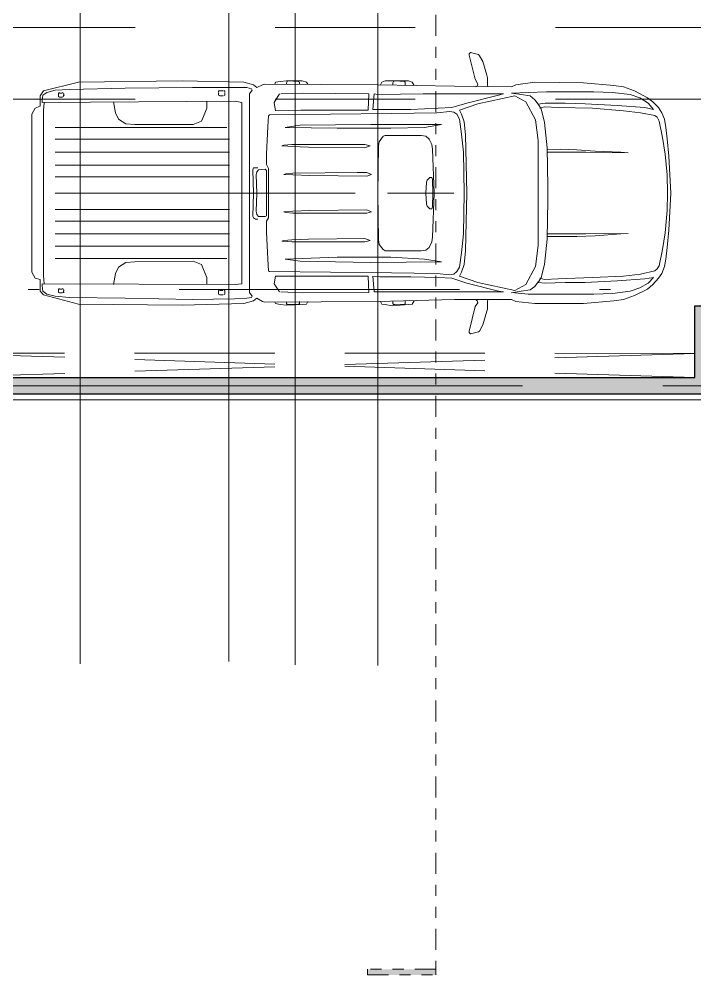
# Model space of a CAD drawing. Header units: metres. Extents: x -54 to 264, y -14 to 31.
# Drawn here: x 38.09 to 44.22, y -5.21 to 3.45 of the extents above; entities that cross this region are included whole.
import ezdxf
from ezdxf.enums import TextEntityAlignment as Align

# ---------------------------------------------------------------- set-up
doc = ezdxf.new("R2010")
doc.units = ezdxf.units.M
doc.header["$LTSCALE"] = 0.001
for name, pattern in [('CENTERX2', [101.6, 63.5, -12.7, 12.7, -12.7]), ('DIVIDEX2', [63.5, 25.4, -12.7, 0, -12.7, 0, -12.7]), ('HIDDENX2', [19.05, 12.7, -6.35])]:
    doc.linetypes.add(name, pattern=pattern)
doc.layers.get('0').update_dxf_attribs({"lineweight": 13, "true_color": 0x000000})
for name, color, linetype, lineweight, true_color in [('Jach-Anotaciones-Hatch-Lum80%', 250, 'Continuous', 13, 0x333333), ('JACH-Anotaciones-Lineas-CORTE', 7, 'DIVIDEX2', 18, 0x000000), ('JACH-Anotaciones-Lineas-CORTE @ 0.075', 7, 'DIVIDEX2', 18, 0x000000), ('JACH-Anotaciones-Lineas-EJES', 7, 'CENTERX2', 9, 0x666666), ('JACH-Arq-Lineas-Piso', 7, 'Continuous', 13, 0x1a1a1a), ('JACH-Arq-Lineas-Proyeccion', 250, 'HIDDENX2', 13, 0x333333), ('JACH-Arq-Mobiliario01-Autos', 7, 'Continuous', 9, 0x4d4d4d)]:
    doc.layers.add(name, color=color, linetype=linetype, lineweight=lineweight, true_color=true_color)
doc.layers.add('JACH-Arq-Muros01-Carga', color=3, linetype='Continuous', lineweight=25)
doc.styles.add('01c-Arial-JACH(3mm)', font='arial.ttf', dxfattribs={"height": 3})

# ---------------------------------------------------------------- blocks, each defined once
blk = doc.blocks.new('A$Cd78148f6')
for points in [[(4.0262, 3.0387), (4.0379, 3.0446), (4.0438, 3.0622), (4.0203, 3.1093), (3.9674, 3.3267), (3.9674, 3.3385), (3.9791, 3.3502), (4.0262, 3.3385), (4.0497, 3.3326), (4.0614, 3.3209), (4.0908, 3.268), (4.1261, 3.1445), (4.132, 3.121), (4.132, 3.1034), (4.132, 3.074), (4.132, 3.0505), (4.1378, 3.0387)], [(0, 2.0748), (0, 2.7919), (0.0294, 2.8448), (0.0764, 2.8624), (0.0764, 2.9564), (0.1058, 3.0035), (0.4232, 3.0799), (1.3636, 3.0916), (1.922, 3.0799), (2.0101, 3.0564), (2.0395, 3.0329), (2.0924, 3.0564), (2.1101, 3.0622), (3.1386, 3.0564), (3.8322, 3.0446), (4.3494, 3.0387), (4.3906, 3.0564), (4.561, 3.0799), (5.0019, 3.074), (5.2781, 3.0505), (5.3663, 3.0387), (5.4662, 3.0035), (5.5837, 2.9388), (5.6308, 2.9035), (5.6837, 2.8506), (5.713, 2.8036), (5.7366, 2.7448), (5.7483, 2.6684), (5.7601, 2.5685), (5.7777, 2.4098), (5.7953, 2.0748)], [(0.094, 2.9153), (0.0999, 2.9623), (0.1352, 2.9858), (0.2116, 3.0093), (0.3409, 3.0152), (0.8464, 3.027), (1.4576, 3.0329), (1.8397, 3.0329), (1.9514, 3.0329), (1.9925, 3.0211), (1.9984, 3.0093), (1.9749, 2.9741), (1.9749, 2.9271), (1.9749, 2.0748)], [(2.2041, 3.0622), (2.21, 3.0799), (2.2511, 3.0857), (2.3099, 3.0916), (2.451, 3.0916), (2.4921, 3.0799), (2.5039, 3.0622)], [(2.3099, 3.0622), (2.3099, 3.074), (2.3158, 3.0857), (2.3275, 3.0916), (2.4157, 3.0857), (2.4275, 3.0799), (2.4275, 3.0622)], [(3.1622, 3.0564), (3.1739, 3.0799), (3.2033, 3.0916), (3.268, 3.0916), (3.4149, 3.0916), (3.4502, 3.0799), (3.4678, 3.0505)], [(3.2738, 3.0564), (3.2738, 3.074), (3.2797, 3.0857), (3.2915, 3.0916), (3.3796, 3.0857), (3.3855, 3.0799), (3.3855, 3.0505)], [(0.2527, 2.9858), (0.241, 2.98), (0.241, 2.9682)], [(0.241, 2.9564), (0.241, 2.9682)], [(0.241, 2.9623), (0.241, 2.9506), (0.2527, 2.9447)], [(0.2527, 2.98), (0.2762, 2.98)], [(0.2939, 2.9682), (0.288, 2.98), (0.2762, 2.9858)], [(0.2762, 2.9447), (0.288, 2.9506), (0.2939, 2.9623)], [(0.288, 2.9682), (0.288, 2.9564)], [(1.7045, 3.0035), (1.6928, 3.0035), (1.6928, 2.9917)], [(1.6928, 2.9741), (1.6928, 2.9858)], [(1.6928, 2.9741), (1.6928, 2.9623), (1.7045, 2.9564)], [(1.7045, 3.0035), (1.7339, 3.0035)], [(1.7339, 2.9564), (1.7045, 2.9564)], [(1.7515, 2.9917), (1.7515, 3.0035), (1.7398, 3.0035)], [(1.7398, 2.9564), (1.7515, 2.9623), (1.7515, 2.9741)], [(1.7515, 2.9858), (1.7515, 2.9741)], [(2.257, 2.9741), (2.451, 2.98), (3.0564, 2.9741), (3.0505, 2.8271), (2.4392, 2.8271), (2.21, 2.8213), (2.1982, 2.8977), (2.2452, 2.9741)], [(3.1563, 2.833), (3.4384, 2.833), (3.6853, 2.8448), (3.8087, 2.8506), (3.9439, 2.8918), (4.2319, 2.9623), (4.2789, 2.9741), (3.5501, 2.9741), (3.1386, 2.9682), (3.1034, 2.9741), (3.0916, 2.833), (3.1563, 2.833)], [(4.3788, 2.9564), (4.0438, 2.8859), (3.8792, 2.8271), (3.8969, 2.7919), (3.9204, 2.7213), (3.9321, 2.6038), (3.9439, 2.0748)], [(4.3494, 2.98), (4.5023, 2.9858), (4.6668, 2.9917), (4.8961, 2.9917), (5.0959, 2.9917), (5.2663, 2.9858), (5.425, 2.9682), (5.5132, 2.9388), (5.5896, 2.8918), (5.6366, 2.833), (5.5602, 2.8506), (5.3075, 2.8683), (5.0195, 2.8859), (4.8373, 2.8918), (4.6551, 2.8918), (4.5904, 2.88), (4.6198, 2.8389), (4.6492, 2.7155), (4.6727, 2.4862), (4.6786, 2.1395)], [(4.5904, 2.88), (4.561, 2.9212), (4.5199, 2.9564), (4.4376, 2.9682), (4.3494, 2.98)], [(4.3788, 2.9564), (4.4787, 2.9035), (4.5669, 2.739), (4.5904, 2.5509), (4.5904, 2.304), (4.5904, 2.0748)], [(0.094, 2.9153), (0.094, 2.8977)], [(0.094, 2.8977), (1.8456, 2.9094), (1.9043, 2.8977), (1.9043, 2.0748)], [(0.1058, 2.0748), (0.1058, 2.7448), (0.1058, 2.8213), (0.1117, 2.8977)], [(0.2762, 2.9447), (0.2527, 2.9447)], [(0.7406, 2.9035), (0.7582, 2.8036), (0.7876, 2.7448), (0.8523, 2.7037), (0.9345, 2.6978), (1.4635, 2.6978), (1.5399, 2.7272), (1.5576, 2.7684), (1.587, 2.8448), (1.587, 2.9035)], [(2.1571, 2.786), (2.1453, 2.7742), (2.1395, 2.6802), (2.1277, 2.4275), (2.1277, 2.3334), (2.1453, 2.2981), (2.1453, 2.0748)], [(2.1571, 2.786), (3.2621, 2.7977), (3.6735, 2.8036), (3.7911, 2.8154), (3.8263, 2.8095), (3.8557, 2.7919), (3.8792, 2.7448), (3.8969, 2.6097), (3.9145, 2.4451), (3.9204, 2.0748)], [(4.6081, 2.8448), (4.6492, 2.8565), (4.7726, 2.8506), (5.0841, 2.8448), (5.3663, 2.8213), (5.5191, 2.8036), (5.6484, 2.7801), (5.6719, 2.7625), (5.6895, 2.7272), (5.7189, 2.5803), (5.7424, 2.4275), (5.7601, 2.2394), (5.7659, 2.0748)], [(2.7684, 2.6626), (3.2562, 2.6626), (3.5618, 2.6684), (3.7147, 2.6978), (3.074, 2.6978), (2.4333, 2.6919), (2.2981, 2.6684), (2.7684, 2.6626)], [(0.2116, 2.6684), (1.7692, 2.6684)], [(0.2116, 2.5626), (1.7927, 2.5626)], [(3.0681, 2.5039), (3.0211, 2.5156), (2.9388, 2.5156), (2.3569, 2.5156), (2.2864, 2.5097), (2.2688, 2.5039), (2.2864, 2.5039), (2.3569, 2.498), (2.5097, 2.4921), (3.0211, 2.4862), (3.0681, 2.5039)], [(3.1386, 2.0748), (3.1445, 2.5039), (3.1504, 2.5391), (3.1857, 2.592), (3.2033, 2.5979), (3.5324, 2.5979), (3.5736, 2.592), (3.603, 2.5626), (3.6265, 2.5156), (3.6324, 2.4745), (3.65, 2.0748)], [(0.2116, 2.4451), (1.7927, 2.4451)], [(4.6727, 2.4686), (4.7903, 2.4745), (4.9431, 2.4686), (5.1076, 2.4568), (5.3428, 2.4451), (5.4074, 2.4392), (5.0254, 2.4451), (4.8373, 2.4451), (4.6727, 2.4451)], [(0.2116, 2.3275), (1.7927, 2.3275)], [(2.0101, 2.0748), (2.0043, 2.2864), (2.0101, 2.304), (2.0278, 2.304), (2.0513, 2.304)], [(2.0395, 2.0748), (2.0337, 2.2394), (2.0395, 2.2688), (2.0572, 2.2864), (2.1159, 2.2923), (2.1277, 2.2805), (2.1277, 2.0748)], [(3.0799, 2.2452), (3.0387, 2.2629), (2.9506, 2.2629), (2.3687, 2.257), (2.304, 2.2511), (2.2864, 2.2452), (2.304, 2.2452), (2.3687, 2.2394), (2.5215, 2.2335), (3.0387, 2.2276), (3.0799, 2.2452)], [(0.2116, 2.2217), (1.7927, 2.2217)], [(3.5736, 2.0748), (3.5795, 2.1747), (3.5853, 2.1924), (3.6089, 2.2159), (3.6265, 2.2159), (3.6324, 2.1982), (3.6382, 2.0748)], [(4.6786, 2.0101), (4.6786, 2.1395)], [(0, 2.0748), (0, 1.3577), (0.0294, 1.3048), (0.0764, 1.2931), (0.0764, 1.1873), (0.1058, 1.152), (0.4232, 1.0697), (1.3636, 1.058), (1.922, 1.0756), (2.0101, 1.0991), (2.0395, 1.1226), (2.0924, 1.0932), (2.1101, 1.0874), (3.1386, 1.0932), (3.8322, 1.1109), (4.3494, 1.1109), (4.3906, 1.0932), (4.561, 1.0756), (5.0019, 1.0756), (5.2781, 1.0991), (5.3663, 1.1109), (5.4662, 1.1461), (5.5837, 1.2049), (5.6308, 1.2461), (5.6837, 1.3048), (5.713, 1.346), (5.7366, 1.4106), (5.7483, 1.4753), (5.7601, 1.5811), (5.7777, 1.7398), (5.7953, 2.0748)], [(0.094, 1.2343), (0.0999, 1.1873), (0.1352, 1.1579), (0.2116, 1.1403), (0.3409, 1.1285), (0.8464, 1.1226), (1.4576, 1.1109), (1.8397, 1.1167), (1.9514, 1.1226), (1.9925, 1.1285), (1.9984, 1.1403), (1.9749, 1.1755), (1.9749, 1.2225), (1.9749, 2.0748)], [(0.094, 1.2519), (1.8456, 1.2461), (1.9043, 1.2519), (1.9043, 2.0748)], [(0.1058, 2.0748), (0.1058, 1.4106), (0.1058, 1.3283), (0.1117, 1.2519)], [(0.2116, 2.0748), (1.7927, 2.0748)], [(2.9329, 2.0748), (0.529, 2.0748)], [(2.0101, 2.0748), (2.0043, 1.8632), (2.0101, 1.8514), (2.0278, 1.8397), (2.0513, 1.8397)], [(2.0395, 2.0748), (2.0337, 1.9102), (2.0395, 1.8808), (2.0572, 1.8632), (2.1159, 1.8632), (2.1277, 1.8691), (2.1277, 2.0748)], [(2.1571, 1.3636), (2.1453, 1.3695), (2.1395, 1.4753), (2.1277, 1.7221), (2.1277, 1.8221), (2.1453, 1.8514), (2.1453, 2.0748)], [(2.1571, 1.3636), (3.2621, 1.3519), (3.6735, 1.346), (3.7911, 1.3342), (3.8263, 1.3401), (3.8557, 1.3636), (3.8792, 1.4048), (3.8969, 1.5341), (3.9145, 1.7045), (3.9204, 2.0748)], [(3.1386, 2.0748), (3.1445, 1.6516), (3.1504, 1.6105), (3.1857, 1.5634), (3.2033, 1.5517), (3.5324, 1.5517), (3.5736, 1.5576), (3.603, 1.5811), (3.6265, 1.634), (3.6324, 1.6751), (3.65, 2.0748)], [(3.8263, 2.0748), (3.2268, 2.0748)], [(3.5736, 2.0748), (3.5795, 1.9749), (3.5853, 1.9572), (3.6089, 1.9337), (3.6265, 1.9337), (3.6324, 1.9514), (3.6382, 2.0748)], [(4.3788, 1.1932), (4.0438, 1.2637), (3.8792, 1.3225), (3.8969, 1.3577), (3.9204, 1.4283), (3.9321, 1.5517), (3.9439, 2.0748)], [(4.3494, 1.1755), (4.5023, 1.1579), (4.6668, 1.1579), (4.8961, 1.1579), (5.0959, 1.1579), (5.2663, 1.1638), (5.425, 1.1873), (5.5132, 1.2167), (5.5896, 1.2578), (5.6366, 1.3107), (5.5602, 1.299), (5.3075, 1.2813), (5.0195, 1.2637), (4.8373, 1.2637), (4.6551, 1.2578), (4.5904, 1.2637), (4.6198, 1.3107), (4.6492, 1.4283), (4.6727, 1.6575), (4.6786, 2.0101)], [(4.3788, 1.1932), (4.4787, 1.2461), (4.5669, 1.4106), (4.5904, 1.5987), (4.5904, 1.8456), (4.5904, 2.0748)], [(4.6081, 1.3048), (4.6492, 1.2931), (4.7726, 1.299), (5.0841, 1.3107), (5.3663, 1.3225), (5.5191, 1.3401), (5.6484, 1.3695), (5.6719, 1.3871), (5.6895, 1.4165), (5.7189, 1.5634), (5.7424, 1.7163), (5.7601, 1.9161), (5.7659, 2.0748)], [(0.2116, 1.9279), (1.7927, 1.9279)], [(3.0799, 1.9043), (3.0387, 1.8926), (2.9506, 1.8926), (2.3687, 1.8926), (2.304, 1.8985), (2.2864, 1.9043), (2.304, 1.9043), (2.3687, 1.9102), (2.5215, 1.9161), (3.0387, 1.922), (3.0799, 1.9043)], [(0.2116, 1.8221), (1.7927, 1.8221)], [(0.2116, 1.7045), (1.7927, 1.7045)], [(3.0681, 1.6457), (3.0211, 1.634), (2.9388, 1.634), (2.3569, 1.634), (2.2864, 1.6399), (2.2688, 1.6399), (2.2864, 1.6457), (2.3569, 1.6516), (2.5097, 1.6575), (3.0211, 1.6634), (3.0681, 1.6457)], [(4.6727, 1.681), (4.7903, 1.681), (4.9431, 1.681), (5.1076, 1.6869), (5.3428, 1.7045), (5.4074, 1.7104), (5.0254, 1.7045), (4.8373, 1.7045), (4.6727, 1.7045)], [(0.2116, 1.5928), (1.7927, 1.5928)], [(0.2116, 1.4812), (1.7692, 1.4812)], [(2.7684, 1.4929), (3.2562, 1.4929), (3.5618, 1.4753), (3.7147, 1.4518), (3.074, 1.4459), (2.4333, 1.4576), (2.2981, 1.4753), (2.7684, 1.4929)], [(0.7406, 1.2461), (0.7582, 1.346), (0.7876, 1.4048), (0.8523, 1.4459), (0.9345, 1.4518), (1.4635, 1.4576), (1.5399, 1.4283), (1.5576, 1.3812), (1.587, 1.3107), (1.587, 1.2461)], [(2.257, 1.1814), (2.451, 1.1696), (3.0564, 1.1755), (3.0505, 1.3225), (2.4392, 1.3225), (2.21, 1.3225), (2.1982, 1.2519), (2.2452, 1.1814)], [(3.1563, 1.3166), (3.4384, 1.3166), (3.6853, 1.3107), (3.8087, 1.3048), (3.9439, 1.2578), (4.2319, 1.1873), (4.2789, 1.1814), (3.5501, 1.1814), (3.1386, 1.1814), (3.1034, 1.1814), (3.0916, 1.3225), (3.1563, 1.3166)], [(0.094, 1.2343), (0.094, 1.2519)], [(4.5904, 1.2696), (4.561, 1.2284), (4.5199, 1.199), (4.4376, 1.1873), (4.3494, 1.1696)], [(0.2527, 1.2108), (0.241, 1.2049), (0.241, 1.1932)], [(0.241, 1.1932), (0.241, 1.1814)], [(0.241, 1.1814), (0.241, 1.1755), (0.2527, 1.1696)], [(0.2762, 1.2049), (0.2527, 1.2049)], [(0.2527, 1.1696), (0.2762, 1.1696)], [(0.2939, 1.1932), (0.288, 1.2049), (0.2762, 1.2108)], [(0.2762, 1.1696), (0.288, 1.1755), (0.2939, 1.1814)], [(0.288, 1.1814), (0.288, 1.1932)], [(1.7045, 1.199), (1.6928, 1.1932), (1.6928, 1.1814)], [(1.6928, 1.1814), (1.6928, 1.1638)], [(1.6928, 1.1638), (1.6928, 1.1579), (1.7045, 1.152)], [(1.7339, 1.1932), (1.7045, 1.1932)], [(1.7045, 1.152), (1.7339, 1.152)], [(1.7515, 1.1814), (1.7515, 1.1932), (1.7398, 1.199)], [(1.7398, 1.152), (1.7515, 1.1579), (1.7515, 1.1638)], [(1.7515, 1.1638), (1.7515, 1.1814)], [(2.2041, 1.0874), (2.21, 1.0756), (2.2511, 1.0638), (2.3099, 1.058), (2.451, 1.0638), (2.4921, 1.0697), (2.5039, 1.0932)], [(2.3099, 1.0874), (2.3099, 1.0756), (2.3158, 1.0638), (2.3275, 1.0638), (2.4157, 1.0697), (2.4275, 1.0697), (2.4275, 1.0932)], [(3.1622, 1.0932), (3.1739, 1.0697), (3.2033, 1.0638), (3.268, 1.0521), (3.4149, 1.0638), (3.4502, 1.0697), (3.4678, 1.0991)], [(3.2738, 1.0991), (3.2738, 1.0756), (3.2797, 1.0638), (3.2915, 1.0638), (3.3796, 1.0697), (3.3855, 1.0697), (3.3855, 1.0991)], [(4.0262, 1.1109), (4.0379, 1.0991), (4.0438, 1.0815), (4.0203, 1.0462), (3.9674, 0.8229), (3.9674, 0.8111), (3.9791, 0.7994), (4.0262, 0.8111), (4.0497, 0.817), (4.0614, 0.8229), (4.0908, 0.8816), (4.1261, 1.0051), (4.132, 1.0227), (4.132, 1.0521), (4.132, 1.0756), (4.132, 1.0991), (4.1378, 1.1109)]]:
    blk.add_lwpolyline(points)
blk = doc.blocks.new('A$C2694dd4e')
for points in [[(-2.1865, 0.8523), (-1.9925, 0.9522), (-1.922, 0.9757)], [(-1.922, 0.9757), (-1.9043, 0.9816), (-1.9043, 0.9816), (-1.8162, 0.8875)], [(-1.346, 0.3762), (-1.922, 0.9757)], [(-1.7809, 0.8464), (-1.9043, 0.9816)], [(-1.7398, 0.817), (-1.9043, 0.9816)], [(-2.1453, 0.817), (-1.9279, 0.8816)], [(-1.3754, 0.3115), (-1.9925, 0.9522)], [(-1.8397, 0.9052), (-1.8632, 0.9169), (-1.8397, 0.9052)], [(-1.7398, 0.8111), (-1.8397, 0.9052), (-1.7398, 0.8111)], [(-1.8162, 0.8875), (-1.7692, 0.8346)], [(-1.9572, 0.6348), (-2.1865, 0.8523), (-2.2276, 0.817), (-1.9925, 0.5936)], [(-1.7398, 0.8052), (-1.775, 0.8464)], [(-1.7692, 0.8346), (-1.7398, 0.8052)], [(-1.7398, 0.8111), (-1.7398, 0.817)], [(-1.7398, 0.8111), (-1.7398, 0.8111)], [(-1.7221, 0.77), (-1.7398, 0.8111), (-1.728, 0.7758)], [(-1.7398, 0.8052), (-1.587, 0.6524), (-1.3401, 0.3938), (-1.7398, 0.8111)], [(-1.3401, 0.3938), (-1.7398, 0.8052)], [(-1.7574, 0.4643), (-1.9572, 0.6348)], [(-1.9925, 0.5936), (-1.7633, 0.4114)], [(-1.4812, 0.288), (-1.7574, 0.4643)], [(-1.3166, 0.4526), (-1.3636, 0.3409)], [(-1.2813, 0.4056), (-1.3107, 0.4643), (-1.3225, 0.4349)], [(-1.7633, 0.4114), (-1.487, 0.241)], [(-1.3166, 0.288), (-1.2813, 0.4056)], [(-1.1109, 0.1528), (-1.299, 0.3468)], [(-1.105, 0.1469), (-1.299, 0.3468)], [(-1.1109, 0.1587), (-1.2931, 0.3468)], [(-1.4812, 0.288), (-1.3871, 0.3174)], [(-1.4812, 0.288), (-1.2696, 0.1646)], [(-1.3812, 0.2998), (-1.393, 0.2704), (-1.3754, 0.3115), (-1.3636, 0.2762), (-1.3401, 0.2704)], [(-1.393, 0.2704), (-1.3812, 0.2469), (-1.346, 0.2292)], [(-1.3401, 0.2704), (-1.3166, 0.288), (-1.3166, 0.2939), (-1.3636, 0.3409), (-1.3754, 0.3115)], [(-1.3636, 0.335), (-1.3754, 0.2998)], [(-1.3695, 0.3233), (-1.3754, 0.3115)], [(-1.3695, 0.3291), (-1.3695, 0.3233)], [(-1.346, 0.2292), (-1.3166, 0.288)], [(-1.1226, 0.1352), (-1.299, 0.3291)], [(-1.487, 0.241), (-1.2402, 0.1058)], [(-1.1814, 0.1058), (-1.3342, 0.2586)], [(-1.2696, 0.1646), (-1.2284, 0.1469)], [(-1.1814, 0.1058), (-1.2402, 0.1058)], [(-1.1814, 0.1058), (-1.1226, 0.1352), (-1.1109, 0.1469), (-1.105, 0.1469)], [(-1.1109, 0.1587), (-1.1109, 0.1528), (-1.1285, 0.1705)]]:
    blk.add_lwpolyline(points)
blk = doc.blocks.new('A$C1acd5600')
at = {"lineweight": 0, "ltscale": 100, "xscale": -1, "rotation": 134.1786114073864}
blk.add_blockref('A$C2694dd4e', (4.2022, 0.1189), dxfattribs=at)
blk = doc.blocks.new('*U185')
at = {"lineweight": 0, "ltscale": 100}
h = blk.add_hatch(color=256, dxfattribs=at)
h.dxf.hatch_style = 1
h.paths.add_polyline_path([(-345.27, 0), (-344.58, 0), (-344.58, 8.25), (-345.27, 8.25)])
blk.add_lwpolyline([(-345.27, 8.25), (-344.58, 8.25), (-344.58, 0), (-345.27, 0)], close=True, dxfattribs=at)
at = {"linetype": 'DIVIDEX2', "lineweight": 0, "ltscale": 100}
blk.add_lwpolyline([(-810.48, 0), (-344.58, 0)], dxfattribs=at)
at = {"lineweight": 0, "ltscale": 100, "style": '01c-Arial-JACH(3mm)'}
for tag, p in [('JACH-SECCIONMURO', (-815.98, 2.11)), ('NO.DEPLANO', (-815.98, -1.99))]:
    blk.add_attdef(tag, text='', height=3, dxfattribs=at).set_placement(p, align=Align.MIDDLE_CENTER)
blk = doc.blocks.new('*U378')
at = {"layer": 'JACH-Anotaciones-Lineas-CORTE @ 0.075', "xscale": -0.075, "yscale": 0.075, "zscale": 0.075, "rotation": 90}
blk.add_blockref('*U185', (41.8709, -31.0582), dxfattribs=at)

msp = doc.modelspace()

# ---------------------------------------------------------------- hatches: boundary and pattern name
at = {"layer": 'Jach-Anotaciones-Hatch-Lum80%', "ltscale": 100}
msp.add_hatch(color=256, dxfattribs=at).paths.add_polyline_path([(44.371, 0.85), (44.6709, 0.55), (44.6709, 0.4), (44.3709, 0.4), (44.3709, 0.05), (32.5209, 0.05), (32.5209, 0.2), (44.2209, 0.2), (44.221, 0.85)])

# ---------------------------------------------------------------- linework, layer by layer
at = {"layer": 'JACH-Anotaciones-Lineas-CORTE', "ltscale": 100}
msp.add_lwpolyline([(-6.7345, 2.2), (6.7953, 2.2), (6.7953, 1), (55.6034, 1)], dxfattribs=at)
at = {"layer": 'JACH-Anotaciones-Lineas-EJES', "ltscale": 100}
for points in [[(38.6459, -2.3956), (38.6459, 25.8947)], [(39.9959, -2.375), (39.9959, 25.89)], [(40.5959, -2.4024), (40.5959, 25.8879)], [(41.3459, -2.4086), (41.3459, 25.8816)], [(22.6359, 3.3754), (52.1472, 3.3754)], [(22.6359, 2.725), (52.1472, 2.725)], [(-4.3309, 0.125), (52.1472, 0.125)]]:
    msp.add_lwpolyline(points, dxfattribs=at)
at = {"layer": 'JACH-Arq-Lineas-Piso', "ltscale": 100}
msp.add_lwpolyline([(0.085, 21.6541), (44.72, 21.4985), (44.6706, 0), (0, 0)], close=True, dxfattribs=at)
at = {"layer": 'JACH-Arq-Lineas-Proyeccion', "ltscale": 100}
msp.add_lwpolyline([(37.3709, 0.4219), (37.3709, 0.2019), (44.2209, 0.2), (44.2209, 0.42)], close=True, dxfattribs=at)
for points in [[(44.2209, 0.2), (37.3709, 0.4219)], [(44.2209, 0.42), (37.3709, 0.2019)]]:
    msp.add_lwpolyline(points, dxfattribs=at)
at = {"layer": 'JACH-Arq-Muros01-Carga', "ltscale": 100}
msp.add_lwpolyline([(44.371, 0.85), (44.6709, 0.55), (44.6709, 0.4), (44.3709, 0.4), (44.3709, 0.05), (32.5209, 0.05), (32.5209, 0.2), (44.2209, 0.2), (44.221, 0.85)], close=True, dxfattribs=at)

# ---------------------------------------------------------------- block references
at = {"layer": 'JACH-Anotaciones-Lineas-CORTE', "lineweight": 0}
msp.add_blockref('*U378', (0, 0), dxfattribs=at)
at = {"layer": 'JACH-Arq-Mobiliario01-Autos', "ltscale": 100}
for name, p in [('A$C1acd5600', (38.8942, 2.975)), ('A$Cd78148f6', (38.2079, -0.2024))]:
    msp.add_blockref(name, p, dxfattribs=at)

doc.saveas('drawing.dxf')
